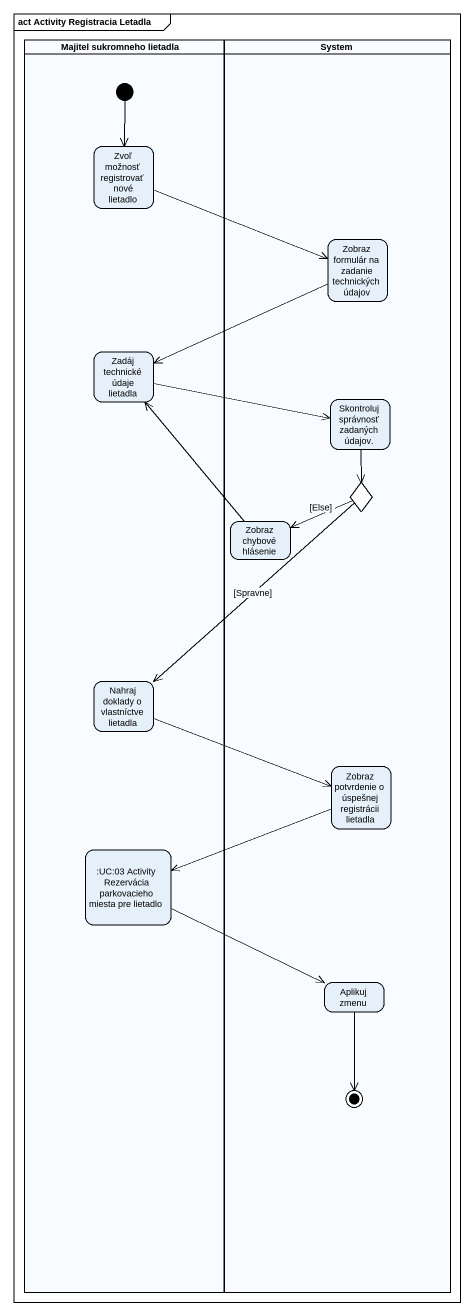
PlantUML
@startuml
mainframe act Activity Registracia Letadla
hide empty description
state "Majitel sukromneho lietadla" as Majitel_sukromneho_lietadla <<partition>> {
  state "Zvoľ možnosť registrovať nové lietadlo" as Zvoľ_možnosť_registrovať
  state "Zadáj technické údaje lietadla" as Zadáj_technické_údaje
  state "Nahraj doklady o vlastníctve lietadla" as Nahraj_doklady_o
  state ":UC:03 Activity Rezervácia parkovacieho miesta pre lietadlo" as UC_03_Activity_Rezervácia
  [*] --> Zvoľ_možnosť_registrovať
}
state System <<partition>> {
  state "Zobraz formulár na zadanie technických údajov" as Zobraz_formulár_na_zadanie
  state "Skontroluj správnosť zadaných údajov." as Skontroluj_správnosť
  state choice1 <<choice>>
  state "Zobraz chybové hlásenie" as Zobraz_chybové_hlásenie
  state "Zobraz potvrdenie o úspešnej registrácii lietadla" as Zobraz_potvrdenie_o
  state "Aplikuj zmenu" as Aplikuj_zmenu
  Aplikuj_zmenu --> [*]
}
Zvoľ_možnosť_registrovať -right-> Zobraz_formulár_na_zadanie
Zobraz_formulár_na_zadanie -left-> Zadáj_technické_údaje
Zadáj_technické_údaje -right-> Skontroluj_správnosť
Skontroluj_správnosť --> choice1
choice1 -left-> Zobraz_chybové_hlásenie : [Else]
choice1 --> Nahraj_doklady_o : [Spravne]
Zobraz_chybové_hlásenie -up-> Zadáj_technické_údaje
Nahraj_doklady_o -right-> Zobraz_potvrdenie_o
Zobraz_potvrdenie_o -left-> UC_03_Activity_Rezervácia
UC_03_Activity_Rezervácia -right-> Aplikuj_zmenu
@enduml
